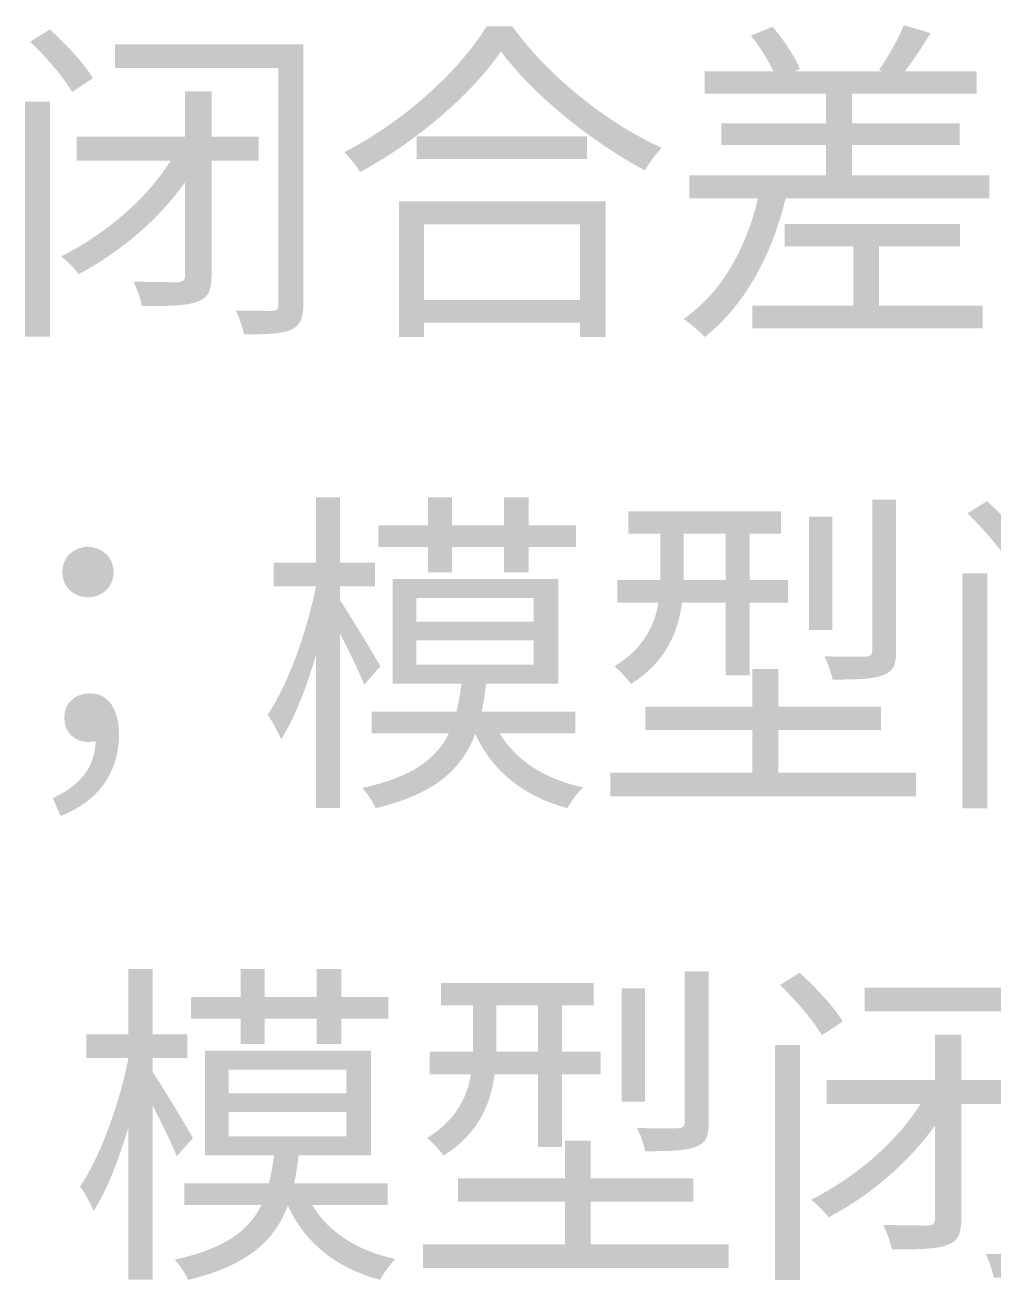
# Model space of a CAD drawing. Header units: millimetres. Extents: x -4600 to 229000, y -4300 to 19460.
# Drawn here: x 20613 to 21435, y 12572 to 13636 of the extents above; entities that cross this region are included whole.
import ezdxf

# ---------------------------------------------------------------- set-up
doc = ezdxf.new("R2010")
doc.units = ezdxf.units.MM
doc.header["$LTSCALE"] = 100
doc.layers.add('A-NOTE', color=7, linetype='Continuous', lineweight=18)

# ---------------------------------------------------------------- blocks, each defined once
blk = doc.blocks.new('A01_SHEET')
at = {"layer": 'A-NOTE'}
h = blk.add_hatch(color=256, dxfattribs=at)
edge = h.paths.add_edge_path()
edge.add_spline(control_points=[(20617.4, 13622.2), (20630.9, 13609.3), (20646.4, 13591.2), (20653, 13579.5)], knot_values=[0, 0, 0, 0, 1, 1, 1, 1], degree=3, periodic=0)
edge.add_line((20653, 13579.5), (20670.7, 13591.2))
edge.add_spline(control_points=[(20670.7, 13591.2), (20663.6, 13603.3), (20647.5, 13620.5), (20634.1, 13632.5)], knot_values=[0, 0, 0, 0, 1, 1, 1, 1], degree=3, periodic=0)
edge.add_line((20634.1, 13632.5), (20617.4, 13622.2))
h = blk.add_hatch(color=256, dxfattribs=at)
edge = h.paths.add_edge_path()
edge.add_spline(control_points=[(21016.8, 13613.9), (21043.7, 13577.2), (21094.2, 13536.8), (21138.9, 13513)], knot_values=[0, 0, 0, 0, 1, 1, 1, 1], degree=3, periodic=0)
edge.add_spline(control_points=[(21138.9, 13513), (21142.6, 13519.3), (21148, 13526.8), (21153.2, 13532.2)], knot_values=[0, 0, 0, 0, 1, 1, 1, 1], degree=3, periodic=0)
edge.add_spline(control_points=[(21153.2, 13532.2), (21107.6, 13552.6), (21057.2, 13592.4), (21026.5, 13635.1)], knot_values=[0, 0, 0, 0, 1, 1, 1, 1], degree=3, periodic=0)
edge.add_line((21026.5, 13635.1), (21004.5, 13635.1))
edge.add_spline(control_points=[(21004.5, 13635.1), (20982.1, 13597.8), (20934, 13554), (20883.9, 13528.5)], knot_values=[0, 0, 0, 0, 1, 1, 1, 1], degree=3, periodic=0)
edge.add_spline(control_points=[(20883.9, 13528.5), (20888.5, 13523.9), (20894.5, 13516.5), (20897.3, 13511.6)], knot_values=[0, 0, 0, 0, 1, 1, 1, 1], degree=3, periodic=0)
edge.add_spline(control_points=[(20897.3, 13511.6), (20946.3, 13538), (20993, 13578.9), (21016.8, 13613.9)], knot_values=[0, 0, 0, 0, 1, 1, 1, 1], degree=3, periodic=0)
h.paths.add_polyline_path([(20945.2, 13542), (20945.2, 13522.8), (21089.9, 13522.8), (21089.9, 13542), (20945.2, 13542)], flags=0)
h = blk.add_hatch(color=256, dxfattribs=at)
edge = h.paths.add_edge_path()
edge.add_spline(control_points=[(21358.6, 13636.2), (21354, 13624.8), (21344.8, 13608.4), (21337.4, 13598.1)], knot_values=[0, 0, 0, 0, 1, 1, 1, 1], degree=3, periodic=0)
edge.add_line((21337.4, 13598.1), (21340.5, 13597))
edge.add_line((21340.5, 13597), (21265.8, 13597))
edge.add_line((21265.8, 13597), (21270.4, 13599))
edge.add_spline(control_points=[(21270.4, 13599), (21266.3, 13609.3), (21256.6, 13623.9), (21247.1, 13634.8)], knot_values=[0, 0, 0, 0, 1, 1, 1, 1], degree=3, periodic=0)
edge.add_line((21247.1, 13634.8), (21228.8, 13627.3))
edge.add_spline(control_points=[(21228.8, 13627.3), (21236, 13618.5), (21243.4, 13606.4), (21248, 13597)], knot_values=[0, 0, 0, 0, 1, 1, 1, 1], degree=3, periodic=0)
edge.add_line((21248, 13597), (21189.6, 13597))
edge.add_line((21189.6, 13597), (21189.6, 13578.1))
edge.add_line((21189.6, 13578.1), (21292.4, 13578.1))
edge.add_line((21292.4, 13578.1), (21292.4, 13552.9))
edge.add_line((21292.4, 13552.9), (21203.6, 13552.9))
edge.add_line((21203.6, 13552.9), (21203.6, 13534.5))
edge.add_line((21203.6, 13534.5), (21292.4, 13534.5))
edge.add_line((21292.4, 13534.5), (21292.4, 13508.7))
edge.add_line((21292.4, 13508.7), (21176.7, 13508.7))
edge.add_line((21176.7, 13508.7), (21176.7, 13489.3))
edge.add_line((21176.7, 13489.3), (21234.8, 13489.3))
edge.add_spline(control_points=[(21234.8, 13489.3), (21224.2, 13444.8), (21203.3, 13409), (21171.8, 13387)], knot_values=[0, 0, 0, 0, 1, 1, 1, 1], degree=3, periodic=0)
edge.add_spline(control_points=[(21171.8, 13387), (21177, 13383.5), (21185.8, 13375.8), (21189.8, 13371.8)], knot_values=[0, 0, 0, 0, 1, 1, 1, 1], degree=3, periodic=0)
edge.add_spline(control_points=[(21189.8, 13371.8), (21222.5, 13397.9), (21245.7, 13438), (21258.3, 13489.3)], knot_values=[0, 0, 0, 0, 1, 1, 1, 1], degree=3, periodic=0)
edge.add_line((21258.3, 13489.3), (21431.1, 13489.3))
edge.add_line((21431.1, 13489.3), (21431.1, 13508.7))
edge.add_line((21431.1, 13508.7), (21314.5, 13508.7))
edge.add_line((21314.5, 13508.7), (21314.5, 13534.5))
edge.add_line((21314.5, 13534.5), (21405.9, 13534.5))
edge.add_line((21405.9, 13534.5), (21405.9, 13552.9))
edge.add_line((21405.9, 13552.9), (21314.5, 13552.9))
edge.add_line((21314.5, 13552.9), (21314.5, 13578.1))
edge.add_line((21314.5, 13578.1), (21420.2, 13578.1))
edge.add_line((21420.2, 13578.1), (21420.2, 13597))
edge.add_line((21420.2, 13597), (21359.5, 13597))
edge.add_spline(control_points=[(21359.5, 13597), (21366.3, 13606.1), (21374.4, 13618.2), (21381.2, 13629.4)], knot_values=[0, 0, 0, 0, 1, 1, 1, 1], degree=3, periodic=0)
edge.add_line((21381.2, 13629.4), (21358.6, 13636.2))
h.paths.add_polyline_path([(21257.5, 13467.5), (21257.5, 13448.6), (21315.6, 13448.6), (21315.6, 13398.2), (21230, 13398.2), (21230, 13379.2), (21425.3, 13379.2), (21425.3, 13398.2), (21337.4, 13398.2), (21337.4, 13448.6), (21406.2, 13448.6), (21406.2, 13467.5), (21257.5, 13467.5)], flags=0)
h = blk.add_hatch(color=256, dxfattribs=at)
edge = h.paths.add_edge_path()
edge.add_line((20689.3, 13619.9), (20689.3, 13599.8))
edge.add_line((20689.3, 13599.8), (20828, 13599.8))
edge.add_line((20828, 13599.8), (20828, 13399.3))
edge.add_spline(control_points=[(20828, 13399.3), (20828, 13395.3), (20826.9, 13394.1), (20822.6, 13393.9)], knot_values=[0, 0, 0, 0, 1, 1, 1, 1], degree=3, periodic=0)
edge.add_spline(control_points=[(20822.6, 13393.9), (20818.8, 13393.9), (20805.1, 13393.9), (20791.9, 13394.1)], knot_values=[0, 0, 0, 0, 1, 1, 1, 1], degree=3, periodic=0)
edge.add_spline(control_points=[(20791.9, 13394.1), (20794.8, 13388.7), (20797.6, 13379.5), (20798.8, 13374.1)], knot_values=[0, 0, 0, 0, 1, 1, 1, 1], degree=3, periodic=0)
edge.add_spline(control_points=[(20798.8, 13374.1), (20818, 13373.8), (20830.6, 13374.4), (20838.6, 13377.8), (20846.3, 13381.2), (20849.2, 13387.3), (20849.2, 13399.3)], knot_values=[0, 0, 0, 0, 1, 1, 1, 2, 2, 2, 2], degree=3, periodic=0)
edge.add_line((20849.2, 13399.3), (20849.2, 13619.9))
edge.add_line((20849.2, 13619.9), (20689.3, 13619.9))
edge = h.paths.add_edge_path(flags=0)
edge.add_line((20748.9, 13580.1), (20748.9, 13541.7))
edge.add_line((20748.9, 13541.7), (20657, 13541.7))
edge.add_line((20657, 13541.7), (20657, 13521.3))
edge.add_line((20657, 13521.3), (20736.6, 13521.3))
edge.add_spline(control_points=[(20736.6, 13521.3), (20717.1, 13489.8), (20683, 13460), (20643.8, 13440)], knot_values=[0, 0, 0, 0, 1, 1, 1, 1], degree=3, periodic=0)
edge.add_spline(control_points=[(20643.8, 13440), (20648.7, 13436.5), (20655.5, 13429.4), (20658.7, 13425.1)], knot_values=[0, 0, 0, 0, 1, 1, 1, 1], degree=3, periodic=0)
edge.add_spline(control_points=[(20658.7, 13425.1), (20695.4, 13444.6), (20726.6, 13471.8), (20748.9, 13503)], knot_values=[0, 0, 0, 0, 1, 1, 1, 1], degree=3, periodic=0)
edge.add_line((20748.9, 13503), (20748.9, 13424.2))
edge.add_spline(control_points=[(20748.9, 13424.2), (20748.9, 13419.6), (20747.5, 13418.5), (20742.9, 13418.2)], knot_values=[0, 0, 0, 0, 1, 1, 1, 1], degree=3, periodic=0)
edge.add_spline(control_points=[(20742.9, 13418.2), (20738, 13418.2), (20722, 13418.2), (20705.1, 13418.8)], knot_values=[0, 0, 0, 0, 1, 1, 1, 1], degree=3, periodic=0)
edge.add_spline(control_points=[(20705.1, 13418.8), (20708, 13412.8), (20711.4, 13403.6), (20712.3, 13397.9)], knot_values=[0, 0, 0, 0, 1, 1, 1, 1], degree=3, periodic=0)
edge.add_spline(control_points=[(20712.3, 13397.9), (20735.2, 13397.9), (20750.1, 13398.2), (20759, 13401.6)], knot_values=[0, 0, 0, 0, 1, 1, 1, 1], degree=3, periodic=0)
edge.add_spline(control_points=[(20759, 13401.6), (20768.4, 13404.7), (20771.3, 13410.8), (20771.3, 13423.6)], knot_values=[0, 0, 0, 0, 1, 1, 1, 1], degree=3, periodic=0)
edge.add_line((20771.3, 13423.6), (20771.3, 13521.3))
edge.add_line((20771.3, 13521.3), (20811.4, 13521.3))
edge.add_line((20811.4, 13521.3), (20811.4, 13541.7))
edge.add_line((20811.4, 13541.7), (20771.3, 13541.7))
edge.add_line((20771.3, 13541.7), (20771.3, 13580.1))
edge.add_line((20771.3, 13580.1), (20748.9, 13580.1))
for points in [[(20613.1, 13571.2), (20613.1, 13372.1), (20634.3, 13372.1), (20634.3, 13571.2), (20613.1, 13571.2)], [(21019.4, 13235.7), (21019.4, 13211.9), (20975.3, 13211.9), (20975.3, 13235.7), (20954.9, 13235.7), (20954.9, 13211.9), (20912.8, 13211.9), (20912.8, 13193.5), (20954.9, 13193.5), (20954.9, 13172.1), (20975.3, 13172.1), (20975.3, 13193.5), (21019.4, 13193.5), (21019.4, 13172.1), (21040.3, 13172.1), (21040.3, 13193.5), (21080.4, 13193.5), (21080.4, 13211.9), (21040.3, 13211.9), (21040.3, 13235.7), (21019.4, 13235.7)], [(21278.1, 13219.3), (21278.1, 13123.3), (21297.9, 13123.3), (21297.9, 13219.3), (21278.1, 13219.3)], [(21408.2, 13171.2), (21408.2, 12972.1), (21429.4, 12972.1), (21429.4, 13171.2), (21408.2, 13171.2)], [(21230, 13090.1), (21230, 13058.3), (21139.4, 13058.3), (21139.4, 13038.5), (21230, 13038.5), (21230, 13002.2), (21109.6, 13002.2), (21109.6, 12982.1), (21368.9, 12982.1), (21368.9, 13002.2), (21252, 13002.2), (21252, 13038.5), (21339.1, 13038.5), (21339.1, 13058.3), (21252, 13058.3), (21252, 13090.1), (21230, 13090.1)], [(20860.4, 12835.7), (20860.4, 12811.9), (20816.3, 12811.9), (20816.3, 12835.7), (20795.9, 12835.7), (20795.9, 12811.9), (20753.8, 12811.9), (20753.8, 12793.5), (20795.9, 12793.5), (20795.9, 12772.1), (20816.3, 12772.1), (20816.3, 12793.5), (20860.4, 12793.5), (20860.4, 12772.1), (20881.3, 12772.1), (20881.3, 12793.5), (20921.4, 12793.5), (20921.4, 12811.9), (20881.3, 12811.9), (20881.3, 12835.7), (20860.4, 12835.7)], [(21119.1, 12819.3), (21119.1, 12723.3), (21138.9, 12723.3), (21138.9, 12819.3), (21119.1, 12819.3)], [(21249.2, 12771.2), (21249.2, 12572.1), (21270.4, 12572.1), (21270.4, 12771.2), (21249.2, 12771.2)], [(21071, 12690.1), (21071, 12658.3), (20980.4, 12658.3), (20980.4, 12638.5), (21071, 12638.5), (21071, 12602.2), (20950.6, 12602.2), (20950.6, 12582.1), (21209.9, 12582.1), (21209.9, 12602.2), (21093, 12602.2), (21093, 12638.5), (21180.1, 12638.5), (21180.1, 12658.3), (21093, 12658.3), (21093, 12690.1), (21071, 12690.1)]]:
    blk.add_hatch(color=256, dxfattribs=at).paths.add_polyline_path(points)
h = blk.add_hatch(color=256, dxfattribs=at)
h.paths.add_polyline_path([(20930.3, 13486.7), (20930.3, 13371.8), (20951.5, 13371.8), (20951.5, 13383.8), (21083.8, 13383.8), (21083.8, 13371.8), (21105.6, 13371.8), (21105.6, 13486.7), (20930.3, 13486.7)])
h.paths.add_polyline_path([(20951.5, 13403), (20951.5, 13467.2), (21083.8, 13467.2), (21083.8, 13403), (20951.5, 13403)], flags=0)
h = blk.add_hatch(color=256, dxfattribs=at)
edge = h.paths.add_edge_path()
edge.add_line((20859.8, 13235.7), (20859.8, 13180.4))
edge.add_line((20859.8, 13180.4), (20824, 13180.4))
edge.add_line((20824, 13180.4), (20824, 13160.3))
edge.add_line((20824, 13160.3), (20859.8, 13160.3))
edge.add_line((20859.8, 13160.3), (20859.8, 13160))
edge.add_spline(control_points=[(20859.8, 13160), (20852.1, 13121.1), (20835.5, 13075.5), (20818.8, 13051.4)], knot_values=[0, 0, 0, 0, 1, 1, 1, 1], degree=3, periodic=0)
edge.add_spline(control_points=[(20818.8, 13051.4), (20822.6, 13046.3), (20827.7, 13036.8), (20830.3, 13030.5)], knot_values=[0, 0, 0, 0, 1, 1, 1, 1], degree=3, periodic=0)
edge.add_spline(control_points=[(20830.3, 13030.5), (20841.2, 13047.4), (20851.5, 13073.5), (20859.8, 13101.6)], knot_values=[0, 0, 0, 0, 1, 1, 1, 1], degree=3, periodic=0)
edge.add_line((20859.8, 13101.6), (20859.8, 12972.4))
edge.add_line((20859.8, 12972.4), (20880.4, 12972.4))
edge.add_line((20880.4, 12972.4), (20880.4, 13119.9))
edge.add_spline(control_points=[(20880.4, 13119.9), (20888.2, 13104.7), (20897.1, 13086.4), (20900.8, 13076.9)], knot_values=[0, 0, 0, 0, 1, 1, 1, 1], degree=3, periodic=0)
edge.add_line((20900.8, 13076.9), (20914.5, 13092.4))
edge.add_spline(control_points=[(20914.5, 13092.4), (20909.7, 13101.3), (20887.9, 13137.1), (20880.4, 13148.3)], knot_values=[0, 0, 0, 0, 1, 1, 1, 1], degree=3, periodic=0)
edge.add_line((20880.4, 13148.3), (20880.4, 13160.3))
edge.add_line((20880.4, 13160.3), (20909.9, 13160.3))
edge.add_line((20909.9, 13160.3), (20909.9, 13180.4))
edge.add_line((20909.9, 13180.4), (20880.4, 13180.4))
edge.add_line((20880.4, 13180.4), (20880.4, 13235.7))
edge.add_line((20880.4, 13235.7), (20859.8, 13235.7))
h = blk.add_hatch(color=256, dxfattribs=at)
edge = h.paths.add_edge_path()
edge.add_line((21331.7, 13233.9), (21331.7, 13105.9))
edge.add_spline(control_points=[(21331.7, 13105.9), (21331.7, 13102.1), (21330.5, 13101), (21325.9, 13100.7), (21321.6, 13100.4), (21307.3, 13100.4), (21291, 13101)], knot_values=[0, 0, 0, 0, 1, 1, 1, 2, 2, 2, 2], degree=3, periodic=0)
edge.add_spline(control_points=[(21291, 13101), (21294.1, 13095.3), (21297, 13087), (21298.1, 13081.2)], knot_values=[0, 0, 0, 0, 1, 1, 1, 1], degree=3, periodic=0)
edge.add_spline(control_points=[(21298.1, 13081.2), (21318.5, 13081.2), (21332.5, 13081.5), (21341.1, 13085)], knot_values=[0, 0, 0, 0, 1, 1, 1, 1], degree=3, periodic=0)
edge.add_spline(control_points=[(21341.1, 13085), (21349.7, 13088.1), (21352, 13093.6), (21352, 13105.6)], knot_values=[0, 0, 0, 0, 1, 1, 1, 1], degree=3, periodic=0)
edge.add_line((21352, 13105.6), (21352, 13233.9))
edge.add_line((21352, 13233.9), (21331.7, 13233.9))
h = blk.add_hatch(color=256, dxfattribs=at)
edge = h.paths.add_edge_path()
edge.add_spline(control_points=[(21412.5, 13222.2), (21425.9, 13209.3), (21441.4, 13191.2), (21448, 13179.5)], knot_values=[0, 0, 0, 0, 1, 1, 1, 1], degree=3, periodic=0)
edge.add_line((21448, 13179.5), (21465.7, 13191.2))
edge.add_spline(control_points=[(21465.7, 13191.2), (21458.6, 13203.3), (21442.5, 13220.5), (21429.1, 13232.5)], knot_values=[0, 0, 0, 0, 1, 1, 1, 1], degree=3, periodic=0)
edge.add_line((21429.1, 13232.5), (21412.5, 13222.2))
h = blk.add_hatch(color=256, dxfattribs=at)
edge = h.paths.add_edge_path()
edge.add_line((21115.4, 13165.5), (21115.4, 13146.3))
edge.add_line((21115.4, 13146.3), (21150.3, 13146.3))
edge.add_spline(control_points=[(21150.3, 13146.3), (21147.2, 13127.1), (21137.7, 13107.6), (21113.1, 13092.4)], knot_values=[0, 0, 0, 0, 1, 1, 1, 1], degree=3, periodic=0)
edge.add_spline(control_points=[(21113.1, 13092.4), (21117.1, 13089.5), (21124.2, 13081.5), (21127.1, 13077.5)], knot_values=[0, 0, 0, 0, 1, 1, 1, 1], degree=3, periodic=0)
edge.add_spline(control_points=[(21127.1, 13077.5), (21156.3, 13095.6), (21167.2, 13121.3), (21170.4, 13146.3)], knot_values=[0, 0, 0, 0, 1, 1, 1, 1], degree=3, periodic=0)
edge.add_line((21170.4, 13146.3), (21207.3, 13146.3))
edge.add_line((21207.3, 13146.3), (21207.3, 13084.7))
edge.add_line((21207.3, 13084.7), (21227.7, 13084.7))
edge.add_line((21227.7, 13084.7), (21227.7, 13146.3))
edge.add_line((21227.7, 13146.3), (21260.3, 13146.3))
edge.add_line((21260.3, 13146.3), (21260.3, 13165.5))
edge.add_line((21260.3, 13165.5), (21227.7, 13165.5))
edge.add_line((21227.7, 13165.5), (21227.7, 13205))
edge.add_line((21227.7, 13205), (21254.3, 13205))
edge.add_line((21254.3, 13205), (21254.3, 13223.9))
edge.add_line((21254.3, 13223.9), (21124.8, 13223.9))
edge.add_line((21124.8, 13223.9), (21124.8, 13205))
edge.add_line((21124.8, 13205), (21152, 13205))
edge.add_line((21152, 13205), (21152, 13167.5))
edge.add_line((21152, 13167.5), (21152, 13165.5))
edge.add_line((21152, 13165.5), (21115.4, 13165.5))
h.paths.add_polyline_path([(21207.3, 13205), (21207.3, 13165.5), (21171.8, 13165.5), (21171.8, 13167.2), (21171.8, 13205), (21207.3, 13205)], flags=0)
h = blk.add_hatch(color=256, dxfattribs=at)
edge = h.paths.add_edge_path()
edge.add_spline(control_points=[(20666.4, 13150.9), (20677.9, 13150.9), (20688.2, 13159.2), (20688.2, 13172.3), (20688.2, 13185.5), (20677.9, 13193.8), (20666.4, 13193.8), (20655, 13193.8), (20644.7, 13185.5), (20644.7, 13172.3), (20644.7, 13159.2), (20655, 13150.9), (20666.4, 13150.9)], knot_values=[0, 0, 0, 0, 1, 1, 1, 2, 2, 2, 3, 3, 3, 4, 4, 4, 4], degree=3, periodic=0)
h = blk.add_hatch(color=256, dxfattribs=at)
edge = h.paths.add_edge_path()
edge.add_line((20924.8, 13166.6), (20924.8, 13077.8))
edge.add_line((20924.8, 13077.8), (20983.3, 13077.8))
edge.add_spline(control_points=[(20983.3, 13077.8), (20982.1, 13069.2), (20981, 13061.5), (20979, 13054)], knot_values=[0, 0, 0, 0, 1, 1, 1, 1], degree=3, periodic=0)
edge.add_line((20979, 13054), (20907.1, 13054))
edge.add_line((20907.1, 13054), (20907.1, 13035.7))
edge.add_line((20907.1, 13035.7), (20972.7, 13035.7))
edge.add_spline(control_points=[(20972.7, 13035.7), (20961.8, 13013.6), (20941.2, 12998.4), (20899.1, 12989.3)], knot_values=[0, 0, 0, 0, 1, 1, 1, 1], degree=3, periodic=0)
edge.add_spline(control_points=[(20899.1, 12989.3), (20903.1, 12985), (20908.5, 12977), (20910.5, 12972.1)], knot_values=[0, 0, 0, 0, 1, 1, 1, 1], degree=3, periodic=0)
edge.add_spline(control_points=[(20910.5, 12972.1), (20960.4, 12984.1), (20983.6, 13004.7), (20995, 13035.1)], knot_values=[0, 0, 0, 0, 1, 1, 1, 1], degree=3, periodic=0)
edge.add_spline(control_points=[(20995, 13035.1), (21009.4, 13003.6), (21036, 12982.1), (21073.2, 12972.1)], knot_values=[0, 0, 0, 0, 1, 1, 1, 1], degree=3, periodic=0)
edge.add_spline(control_points=[(21073.2, 12972.1), (21076.1, 12977.5), (21081.8, 12985.5), (21086.4, 12989.8)], knot_values=[0, 0, 0, 0, 1, 1, 1, 1], degree=3, periodic=0)
edge.add_spline(control_points=[(21086.4, 12989.8), (21054.1, 12996.7), (21029.4, 13012.5), (21015.7, 13035.7)], knot_values=[0, 0, 0, 0, 1, 1, 1, 1], degree=3, periodic=0)
edge.add_line((21015.7, 13035.7), (21079.8, 13035.7))
edge.add_line((21079.8, 13035.7), (21079.8, 13054))
edge.add_line((21079.8, 13054), (21000.5, 13054))
edge.add_spline(control_points=[(21000.5, 13054), (21001.9, 13061.5), (21003.3, 13069.5), (21004.2, 13077.8)], knot_values=[0, 0, 0, 0, 1, 1, 1, 1], degree=3, periodic=0)
edge.add_line((21004.2, 13077.8), (21065.5, 13077.8))
edge.add_line((21065.5, 13077.8), (21065.5, 13166.6))
edge.add_line((21065.5, 13166.6), (20924.8, 13166.6))
h.paths.add_polyline_path([(20944.9, 13114.5), (21044.6, 13114.5), (21044.6, 13093.8), (20944.9, 13093.8), (20944.9, 13114.5)], flags=0)
h.paths.add_polyline_path([(20944.9, 13150.3), (21044.6, 13150.3), (21044.6, 13130.2), (20944.9, 13130.2), (20944.9, 13150.3)], flags=0)
h = blk.add_hatch(color=256, dxfattribs=at)
edge = h.paths.add_edge_path()
edge.add_spline(control_points=[(20643.2, 12965.5), (20673.9, 12977.2), (20692.8, 13001.3), (20692.8, 13034.5), (20692.8, 13056), (20683.9, 13069.5), (20668.1, 13069.5), (20656.7, 13069.5), (20646.4, 13062.3), (20646.4, 13048.9), (20646.4, 13035.1), (20656.1, 13028.2), (20667.9, 13028.2)], knot_values=[0, 0, 0, 0, 1, 1, 1, 2, 2, 2, 3, 3, 3, 4, 4, 4, 4], degree=3, periodic=0)
edge.add_line((20667.9, 13028.2), (20673, 13028.8))
edge.add_spline(control_points=[(20673, 13028.8), (20672.2, 13006.5), (20659.8, 12991.3), (20636.6, 12980.7)], knot_values=[0, 0, 0, 0, 1, 1, 1, 1], degree=3, periodic=0)
edge.add_line((20636.6, 12980.7), (20643.2, 12965.5))
h = blk.add_hatch(color=256, dxfattribs=at)
edge = h.paths.add_edge_path()
edge.add_line((20700.8, 12835.7), (20700.8, 12780.4))
edge.add_line((20700.8, 12780.4), (20665, 12780.4))
edge.add_line((20665, 12780.4), (20665, 12760.3))
edge.add_line((20665, 12760.3), (20700.8, 12760.3))
edge.add_line((20700.8, 12760.3), (20700.8, 12760))
edge.add_spline(control_points=[(20700.8, 12760), (20693.1, 12721.1), (20676.5, 12675.5), (20659.8, 12651.4)], knot_values=[0, 0, 0, 0, 1, 1, 1, 1], degree=3, periodic=0)
edge.add_spline(control_points=[(20659.8, 12651.4), (20663.6, 12646.3), (20668.7, 12636.8), (20671.3, 12630.5)], knot_values=[0, 0, 0, 0, 1, 1, 1, 1], degree=3, periodic=0)
edge.add_spline(control_points=[(20671.3, 12630.5), (20682.2, 12647.4), (20692.5, 12673.5), (20700.8, 12701.6)], knot_values=[0, 0, 0, 0, 1, 1, 1, 1], degree=3, periodic=0)
edge.add_line((20700.8, 12701.6), (20700.8, 12572.4))
edge.add_line((20700.8, 12572.4), (20721.4, 12572.4))
edge.add_line((20721.4, 12572.4), (20721.4, 12719.9))
edge.add_spline(control_points=[(20721.4, 12719.9), (20729.2, 12704.7), (20738, 12686.4), (20741.8, 12676.9)], knot_values=[0, 0, 0, 0, 1, 1, 1, 1], degree=3, periodic=0)
edge.add_line((20741.8, 12676.9), (20755.5, 12692.4))
edge.add_spline(control_points=[(20755.5, 12692.4), (20750.7, 12701.3), (20728.9, 12737.1), (20721.4, 12748.3)], knot_values=[0, 0, 0, 0, 1, 1, 1, 1], degree=3, periodic=0)
edge.add_line((20721.4, 12748.3), (20721.4, 12760.3))
edge.add_line((20721.4, 12760.3), (20750.9, 12760.3))
edge.add_line((20750.9, 12760.3), (20750.9, 12780.4))
edge.add_line((20750.9, 12780.4), (20721.4, 12780.4))
edge.add_line((20721.4, 12780.4), (20721.4, 12835.7))
edge.add_line((20721.4, 12835.7), (20700.8, 12835.7))
h = blk.add_hatch(color=256, dxfattribs=at)
edge = h.paths.add_edge_path()
edge.add_line((21172.7, 12833.9), (21172.7, 12705.9))
edge.add_spline(control_points=[(21172.7, 12705.9), (21172.7, 12702.1), (21171.5, 12701), (21166.9, 12700.7), (21162.6, 12700.4), (21148.3, 12700.4), (21132, 12701)], knot_values=[0, 0, 0, 0, 1, 1, 1, 2, 2, 2, 2], degree=3, periodic=0)
edge.add_spline(control_points=[(21132, 12701), (21135.1, 12695.3), (21138, 12687), (21139.1, 12681.2)], knot_values=[0, 0, 0, 0, 1, 1, 1, 1], degree=3, periodic=0)
edge.add_spline(control_points=[(21139.1, 12681.2), (21159.5, 12681.2), (21173.5, 12681.5), (21182.1, 12685)], knot_values=[0, 0, 0, 0, 1, 1, 1, 1], degree=3, periodic=0)
edge.add_spline(control_points=[(21182.1, 12685), (21190.7, 12688.1), (21193, 12693.6), (21193, 12705.6)], knot_values=[0, 0, 0, 0, 1, 1, 1, 1], degree=3, periodic=0)
edge.add_line((21193, 12705.6), (21193, 12833.9))
edge.add_line((21193, 12833.9), (21172.7, 12833.9))
h = blk.add_hatch(color=256, dxfattribs=at)
edge = h.paths.add_edge_path()
edge.add_line((20956.4, 12765.5), (20956.4, 12746.3))
edge.add_line((20956.4, 12746.3), (20991.3, 12746.3))
edge.add_spline(control_points=[(20991.3, 12746.3), (20988.2, 12727.1), (20978.7, 12707.6), (20954.1, 12692.4)], knot_values=[0, 0, 0, 0, 1, 1, 1, 1], degree=3, periodic=0)
edge.add_spline(control_points=[(20954.1, 12692.4), (20958.1, 12689.5), (20965.2, 12681.5), (20968.1, 12677.5)], knot_values=[0, 0, 0, 0, 1, 1, 1, 1], degree=3, periodic=0)
edge.add_spline(control_points=[(20968.1, 12677.5), (20997.3, 12695.6), (21008.2, 12721.3), (21011.4, 12746.3)], knot_values=[0, 0, 0, 0, 1, 1, 1, 1], degree=3, periodic=0)
edge.add_line((21011.4, 12746.3), (21048.3, 12746.3))
edge.add_line((21048.3, 12746.3), (21048.3, 12684.7))
edge.add_line((21048.3, 12684.7), (21068.7, 12684.7))
edge.add_line((21068.7, 12684.7), (21068.7, 12746.3))
edge.add_line((21068.7, 12746.3), (21101.3, 12746.3))
edge.add_line((21101.3, 12746.3), (21101.3, 12765.5))
edge.add_line((21101.3, 12765.5), (21068.7, 12765.5))
edge.add_line((21068.7, 12765.5), (21068.7, 12805))
edge.add_line((21068.7, 12805), (21095.3, 12805))
edge.add_line((21095.3, 12805), (21095.3, 12823.9))
edge.add_line((21095.3, 12823.9), (20965.8, 12823.9))
edge.add_line((20965.8, 12823.9), (20965.8, 12805))
edge.add_line((20965.8, 12805), (20993, 12805))
edge.add_line((20993, 12805), (20993, 12767.5))
edge.add_line((20993, 12767.5), (20993, 12765.5))
edge.add_line((20993, 12765.5), (20956.4, 12765.5))
h.paths.add_polyline_path([(21048.3, 12805), (21048.3, 12765.5), (21012.8, 12765.5), (21012.8, 12767.2), (21012.8, 12805), (21048.3, 12805)], flags=0)
h = blk.add_hatch(color=256, dxfattribs=at)
edge = h.paths.add_edge_path()
edge.add_spline(control_points=[(21253.5, 12822.2), (21266.9, 12809.3), (21282.4, 12791.2), (21289, 12779.5)], knot_values=[0, 0, 0, 0, 1, 1, 1, 1], degree=3, periodic=0)
edge.add_line((21289, 12779.5), (21306.7, 12791.2))
edge.add_spline(control_points=[(21306.7, 12791.2), (21299.6, 12803.3), (21283.5, 12820.5), (21270.1, 12832.5)], knot_values=[0, 0, 0, 0, 1, 1, 1, 1], degree=3, periodic=0)
edge.add_line((21270.1, 12832.5), (21253.5, 12822.2))
h = blk.add_hatch(color=256, dxfattribs=at)
edge = h.paths.add_edge_path()
edge.add_line((21325.4, 12819.9), (21325.4, 12799.8))
edge.add_line((21325.4, 12799.8), (21464, 12799.8))
edge.add_line((21464, 12799.8), (21464, 12599.3))
edge.add_spline(control_points=[(21464, 12599.3), (21464, 12595.3), (21462.9, 12594.1), (21458.6, 12593.9)], knot_values=[0, 0, 0, 0, 1, 1, 1, 1], degree=3, periodic=0)
edge.add_spline(control_points=[(21458.6, 12593.9), (21454.9, 12593.9), (21441.1, 12593.9), (21427.9, 12594.1)], knot_values=[0, 0, 0, 0, 1, 1, 1, 1], degree=3, periodic=0)
edge.add_spline(control_points=[(21427.9, 12594.1), (21430.8, 12588.7), (21433.7, 12579.5), (21434.8, 12574.1)], knot_values=[0, 0, 0, 0, 1, 1, 1, 1], degree=3, periodic=0)
edge.add_spline(control_points=[(21434.8, 12574.1), (21454, 12573.8), (21466.6, 12574.4), (21474.6, 12577.8), (21482.4, 12581.2), (21485.2, 12587.3), (21485.2, 12599.3)], knot_values=[0, 0, 0, 0, 1, 1, 1, 2, 2, 2, 2], degree=3, periodic=0)
edge.add_line((21485.2, 12599.3), (21485.2, 12819.9))
edge.add_line((21485.2, 12819.9), (21325.4, 12819.9))
edge = h.paths.add_edge_path(flags=0)
edge.add_line((21385, 12780.1), (21385, 12741.7))
edge.add_line((21385, 12741.7), (21293, 12741.7))
edge.add_line((21293, 12741.7), (21293, 12721.3))
edge.add_line((21293, 12721.3), (21372.6, 12721.3))
edge.add_spline(control_points=[(21372.6, 12721.3), (21353.2, 12689.8), (21319.1, 12660), (21279.8, 12640)], knot_values=[0, 0, 0, 0, 1, 1, 1, 1], degree=3, periodic=0)
edge.add_spline(control_points=[(21279.8, 12640), (21284.7, 12636.5), (21291.6, 12629.4), (21294.7, 12625.1)], knot_values=[0, 0, 0, 0, 1, 1, 1, 1], degree=3, periodic=0)
edge.add_spline(control_points=[(21294.7, 12625.1), (21331.4, 12644.6), (21362.6, 12671.8), (21385, 12703)], knot_values=[0, 0, 0, 0, 1, 1, 1, 1], degree=3, periodic=0)
edge.add_line((21385, 12703), (21385, 12624.2))
edge.add_spline(control_points=[(21385, 12624.2), (21385, 12619.6), (21383.5, 12618.5), (21378.9, 12618.2)], knot_values=[0, 0, 0, 0, 1, 1, 1, 1], degree=3, periodic=0)
edge.add_spline(control_points=[(21378.9, 12618.2), (21374.1, 12618.2), (21358, 12618.2), (21341.1, 12618.8)], knot_values=[0, 0, 0, 0, 1, 1, 1, 1], degree=3, periodic=0)
edge.add_spline(control_points=[(21341.1, 12618.8), (21344, 12612.8), (21347.4, 12603.6), (21348.3, 12597.9)], knot_values=[0, 0, 0, 0, 1, 1, 1, 1], degree=3, periodic=0)
edge.add_spline(control_points=[(21348.3, 12597.9), (21371.2, 12597.9), (21386.1, 12598.2), (21395, 12601.6)], knot_values=[0, 0, 0, 0, 1, 1, 1, 1], degree=3, periodic=0)
edge.add_spline(control_points=[(21395, 12601.6), (21404.4, 12604.7), (21407.3, 12610.8), (21407.3, 12623.6)], knot_values=[0, 0, 0, 0, 1, 1, 1, 1], degree=3, periodic=0)
edge.add_line((21407.3, 12623.6), (21407.3, 12721.3))
edge.add_line((21407.3, 12721.3), (21447.4, 12721.3))
edge.add_line((21447.4, 12721.3), (21447.4, 12741.7))
edge.add_line((21447.4, 12741.7), (21407.3, 12741.7))
edge.add_line((21407.3, 12741.7), (21407.3, 12780.1))
edge.add_line((21407.3, 12780.1), (21385, 12780.1))
h = blk.add_hatch(color=256, dxfattribs=at)
edge = h.paths.add_edge_path()
edge.add_line((20765.8, 12766.6), (20765.8, 12677.8))
edge.add_line((20765.8, 12677.8), (20824.3, 12677.8))
edge.add_spline(control_points=[(20824.3, 12677.8), (20823.1, 12669.2), (20822, 12661.5), (20820, 12654)], knot_values=[0, 0, 0, 0, 1, 1, 1, 1], degree=3, periodic=0)
edge.add_line((20820, 12654), (20748.1, 12654))
edge.add_line((20748.1, 12654), (20748.1, 12635.7))
edge.add_line((20748.1, 12635.7), (20813.7, 12635.7))
edge.add_spline(control_points=[(20813.7, 12635.7), (20802.8, 12613.6), (20782.2, 12598.4), (20740.1, 12589.3)], knot_values=[0, 0, 0, 0, 1, 1, 1, 1], degree=3, periodic=0)
edge.add_spline(control_points=[(20740.1, 12589.3), (20744.1, 12585), (20749.5, 12577), (20751.5, 12572.1)], knot_values=[0, 0, 0, 0, 1, 1, 1, 1], degree=3, periodic=0)
edge.add_spline(control_points=[(20751.5, 12572.1), (20801.4, 12584.1), (20824.6, 12604.7), (20836, 12635.1)], knot_values=[0, 0, 0, 0, 1, 1, 1, 1], degree=3, periodic=0)
edge.add_spline(control_points=[(20836, 12635.1), (20850.4, 12603.6), (20877, 12582.1), (20914.2, 12572.1)], knot_values=[0, 0, 0, 0, 1, 1, 1, 1], degree=3, periodic=0)
edge.add_spline(control_points=[(20914.2, 12572.1), (20917.1, 12577.5), (20922.8, 12585.5), (20927.4, 12589.8)], knot_values=[0, 0, 0, 0, 1, 1, 1, 1], degree=3, periodic=0)
edge.add_spline(control_points=[(20927.4, 12589.8), (20895, 12596.7), (20870.4, 12612.5), (20856.7, 12635.7)], knot_values=[0, 0, 0, 0, 1, 1, 1, 1], degree=3, periodic=0)
edge.add_line((20856.7, 12635.7), (20920.8, 12635.7))
edge.add_line((20920.8, 12635.7), (20920.8, 12654))
edge.add_line((20920.8, 12654), (20841.5, 12654))
edge.add_spline(control_points=[(20841.5, 12654), (20842.9, 12661.5), (20844.3, 12669.5), (20845.2, 12677.8)], knot_values=[0, 0, 0, 0, 1, 1, 1, 1], degree=3, periodic=0)
edge.add_line((20845.2, 12677.8), (20906.5, 12677.8))
edge.add_line((20906.5, 12677.8), (20906.5, 12766.6))
edge.add_line((20906.5, 12766.6), (20765.8, 12766.6))
h.paths.add_polyline_path([(20785.9, 12714.5), (20885.6, 12714.5), (20885.6, 12693.8), (20785.9, 12693.8), (20785.9, 12714.5)], flags=0)
h.paths.add_polyline_path([(20785.9, 12750.3), (20885.6, 12750.3), (20885.6, 12730.2), (20785.9, 12730.2), (20785.9, 12750.3)], flags=0)

msp = doc.modelspace()

# ---------------------------------------------------------------- block references
msp.add_blockref('A01_SHEET', (0, 0))

doc.saveas('drawing.dxf')
